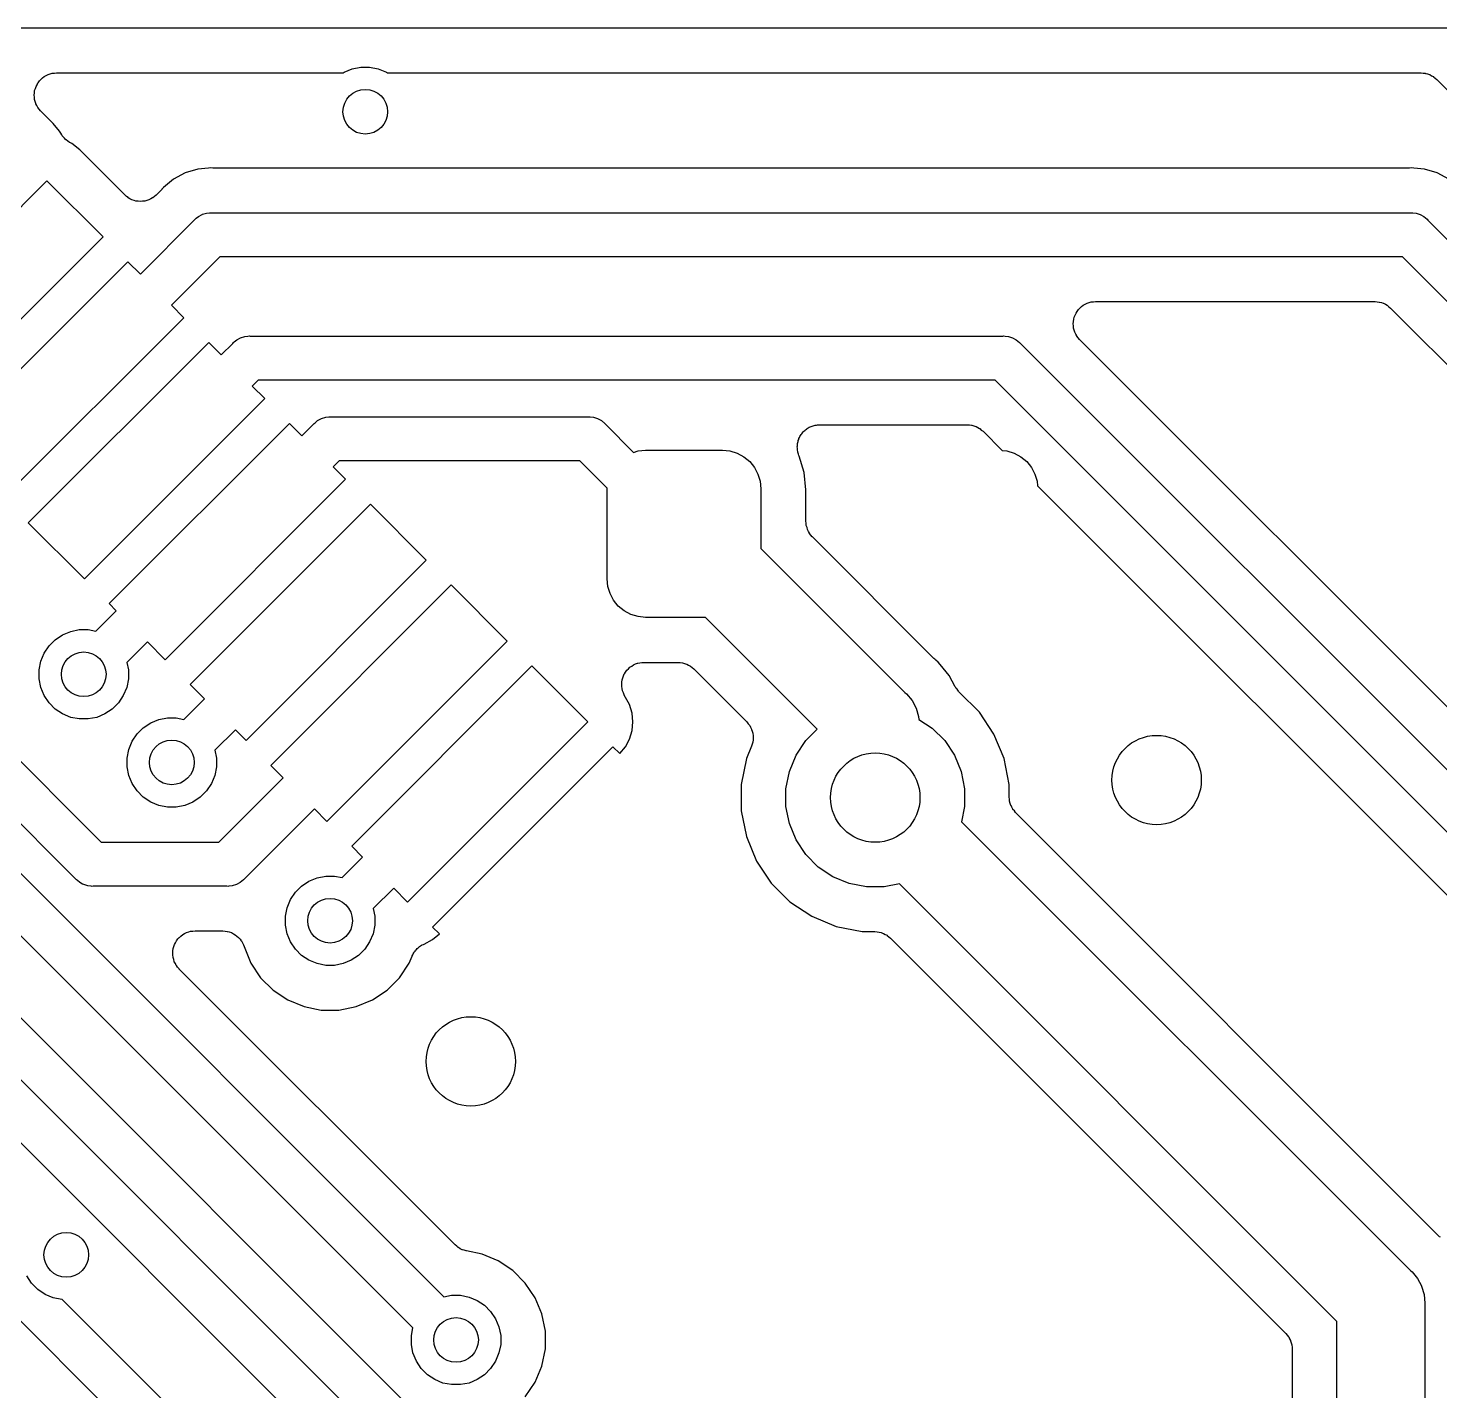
# Model space of a CAD drawing. Extents: x 150.4 to 195, y -135.4 to -96.2.
# Drawn here: x 169.88 to 177.91, y -121.97 to -114.22 of the extents above; entities that cross this region are included whole.
import ezdxf

# ---------------------------------------------------------------- set-up
doc = ezdxf.new("R2010")
doc.units = 0
doc.header["$MEASUREMENT"] = 0
doc.layers.add('BLACK', color=7, linetype='CONTINUOUS')

msp = doc.modelspace()

# ---------------------------------------------------------------- linework, layer by layer
at = {"layer": 'BLACK', "linetype": 'CONTINUOUS'}
for p, q in [((177.961, -114.225), (169.515, -114.225)), ((171.68, -114.475), (171.726, -114.456)), ((171.726, -114.456), (171.775, -114.446)), ((171.775, -114.446), (171.825, -114.446)), ((171.825, -114.446), (171.874, -114.456)), ((171.874, -114.456), (171.92, -114.475)), ((169.934, -114.546), (169.939, -114.535)), ((169.939, -114.535), (169.939, -114.535)), ((169.939, -114.535), (169.94, -114.535)), ((169.94, -114.535), (169.947, -114.525)), ((169.947, -114.525), (169.955, -114.516)), ((169.955, -114.516), (169.965, -114.508)), ((169.955, -114.516), (169.955, -114.516)), ((169.955, -114.516), (169.955, -114.516)), ((169.965, -114.508), (169.974, -114.5)), ((169.974, -114.5), (169.975, -114.5)), ((169.975, -114.5), (169.986, -114.494)), ((169.975, -114.5), (169.975, -114.5)), ((169.986, -114.494), (169.996, -114.489)), ((169.996, -114.489), (169.997, -114.488)), ((169.996, -114.489), (169.996, -114.489)), ((169.997, -114.488), (170.008, -114.485)), ((170.008, -114.485), (170.02, -114.481)), ((170.02, -114.481), (170.032, -114.48)), ((170.02, -114.481), (170.02, -114.481)), ((170.02, -114.481), (170.02, -114.481)), ((170.032, -114.48), (170.045, -114.479)), ((170.045, -114.479), (171.674, -114.479)), ((171.674, -114.479), (171.68, -114.475)), ((171.92, -114.475), (171.926, -114.479)), ((171.926, -114.479), (177.803, -114.479)), ((177.803, -114.479), (177.803, -114.479)), ((177.803, -114.479), (177.803, -114.479)), ((177.803, -114.479), (177.803, -114.479)), ((177.803, -114.479), (177.805, -114.479)), ((177.805, -114.479), (177.816, -114.48)), ((177.816, -114.48), (177.828, -114.481)), ((177.828, -114.481), (177.829, -114.482)), ((177.829, -114.482), (177.829, -114.482)), ((177.829, -114.482), (177.841, -114.485)), ((177.841, -114.485), (177.852, -114.489)), ((177.852, -114.489), (177.852, -114.489)), ((177.852, -114.489), (177.853, -114.489)), ((177.853, -114.489), (177.863, -114.495)), ((177.863, -114.495), (177.874, -114.5)), ((177.874, -114.5), (177.874, -114.501)), ((177.874, -114.501), (177.875, -114.501)), ((177.875, -114.501), (177.884, -114.509)), ((177.884, -114.509), (177.893, -114.516)), ((177.893, -114.516), (179.432, -116.055)), ((169.918, -114.605), (169.919, -114.593)), ((169.919, -114.617), (169.918, -114.605)), ((169.918, -114.605), (169.918, -114.605)), ((169.918, -114.605), (169.918, -114.605)), ((169.919, -114.593), (169.92, -114.58)), ((169.92, -114.629), (169.919, -114.617)), ((169.92, -114.58), (169.924, -114.568)), ((169.92, -114.58), (169.92, -114.58)), ((169.92, -114.58), (169.92, -114.58)), ((169.924, -114.568), (169.928, -114.557)), ((169.928, -114.556), (169.934, -114.546)), ((169.928, -114.557), (169.928, -114.556)), ((169.928, -114.557), (169.928, -114.557)), ((169.92, -114.63), (169.92, -114.629)), ((169.923, -114.641), (169.92, -114.63)), ((169.92, -114.63), (169.92, -114.63)), ((169.927, -114.653), (169.923, -114.641)), ((169.927, -114.654), (169.927, -114.653)), ((169.927, -114.653), (169.927, -114.653)), ((169.933, -114.664), (169.927, -114.654)), ((169.938, -114.675), (169.933, -114.664)), ((169.938, -114.676), (169.938, -114.675)), ((169.938, -114.675), (169.938, -114.675)), ((169.946, -114.685), (169.938, -114.676)), ((169.954, -114.695), (169.946, -114.685)), ((169.955, -114.696), (169.954, -114.695)), ((169.954, -114.695), (169.954, -114.695)), ((169.954, -114.695), (169.954, -114.695)), ((169.954, -114.695), (169.954, -114.695)), ((170.026, -114.766), (169.955, -114.696)), ((170.061, -114.81), (170.026, -114.766)), ((170.068, -114.822), (170.061, -114.81)), ((170.074, -114.832), (170.068, -114.822)), ((170.081, -114.842), (170.074, -114.832)), ((170.082, -114.843), (170.081, -114.842)), ((170.081, -114.842), (170.081, -114.842)), ((170.09, -114.851), (170.082, -114.843)), ((170.098, -114.86), (170.09, -114.851)), ((170.099, -114.86), (170.098, -114.86)), ((170.109, -114.867), (170.099, -114.86)), ((170.099, -114.86), (170.099, -114.86)), ((170.118, -114.874), (170.109, -114.867)), ((170.12, -114.874), (170.118, -114.874)), ((170.132, -114.881), (170.12, -114.874)), ((170.12, -114.874), (170.12, -114.874)), ((170.12, -114.874), (170.12, -114.874)), ((170.12, -114.874), (170.12, -114.874)), ((170.176, -114.917), (170.132, -114.881)), ((170.432, -115.173), (170.176, -114.917)), ((170.921, -115.019), (170.909, -115.02)), ((170.934, -115.02), (170.921, -115.019)), ((177.75, -115.019), (177.738, -115.02)), ((177.762, -115.02), (177.75, -115.019)), ((168.965, -116.119), (169.99, -115.093)), ((169.99, -115.093), (170.309, -115.411)), ((170.71, -115.083), (170.652, -115.131)), ((170.775, -115.048), (170.71, -115.083)), ((170.847, -115.026), (170.775, -115.048)), ((170.909, -115.02), (170.847, -115.026)), ((170.909, -115.02), (170.909, -115.02)), ((170.939, -115.02), (170.934, -115.02)), ((170.944, -115.021), (170.939, -115.02)), ((170.946, -115.021), (170.944, -115.021)), ((177.725, -115.021), (170.946, -115.021)), ((177.73, -115.02), (177.725, -115.021)), ((177.736, -115.021), (177.73, -115.02)), ((177.738, -115.02), (177.736, -115.021)), ((177.824, -115.026), (177.762, -115.02)), ((177.762, -115.02), (177.762, -115.02)), ((177.896, -115.048), (177.824, -115.026)), ((177.962, -115.083), (177.896, -115.048)), ((170.442, -115.181), (170.432, -115.173)), ((170.611, -115.174), (170.601, -115.182)), ((170.612, -115.173), (170.611, -115.174)), ((170.611, -115.174), (170.611, -115.174)), ((170.611, -115.174), (170.611, -115.174)), ((170.611, -115.174), (170.611, -115.174)), ((170.636, -115.15), (170.612, -115.173)), ((170.639, -115.145), (170.636, -115.15)), ((170.643, -115.142), (170.639, -115.145)), ((170.644, -115.14), (170.643, -115.142)), ((170.652, -115.131), (170.644, -115.14)), ((170.451, -115.188), (170.442, -115.181)), ((170.451, -115.189), (170.451, -115.188)), ((170.462, -115.195), (170.451, -115.189)), ((170.451, -115.189), (170.451, -115.189)), ((170.472, -115.2), (170.462, -115.195)), ((170.473, -115.2), (170.472, -115.2)), ((170.473, -115.201), (170.473, -115.2)), ((170.485, -115.204), (170.473, -115.201)), ((170.496, -115.208), (170.485, -115.204)), ((170.497, -115.208), (170.496, -115.208)), ((170.509, -115.209), (170.497, -115.208)), ((170.497, -115.208), (170.497, -115.208)), ((170.521, -115.21), (170.509, -115.209)), ((170.522, -115.21), (170.521, -115.21)), ((170.521, -115.21), (170.521, -115.21)), ((170.534, -115.209), (170.522, -115.21)), ((170.545, -115.208), (170.534, -115.209)), ((170.546, -115.208), (170.545, -115.208)), ((170.558, -115.205), (170.546, -115.208)), ((170.546, -115.208), (170.546, -115.208)), ((170.569, -115.201), (170.558, -115.205)), ((170.57, -115.201), (170.569, -115.201)), ((170.581, -115.195), (170.57, -115.201)), ((170.57, -115.201), (170.57, -115.201)), ((170.591, -115.19), (170.581, -115.195)), ((170.592, -115.19), (170.591, -115.19)), ((170.601, -115.182), (170.592, -115.189)), ((170.592, -115.189), (170.592, -115.19)), ((170.521, -115.624), (170.828, -115.316)), ((170.828, -115.316), (170.832, -115.311)), ((170.832, -115.311), (170.839, -115.305)), ((170.839, -115.305), (170.851, -115.296)), ((170.851, -115.296), (170.873, -115.284)), ((170.873, -115.284), (170.875, -115.283)), ((170.875, -115.283), (170.897, -115.277)), ((170.897, -115.277), (170.915, -115.275)), ((170.915, -115.275), (170.921, -115.274)), ((170.915, -115.275), (170.915, -115.275)), ((170.921, -115.274), (170.927, -115.275)), ((170.927, -115.275), (177.744, -115.275)), ((177.744, -115.275), (177.75, -115.274)), ((177.75, -115.274), (177.756, -115.275)), ((177.756, -115.275), (177.756, -115.275)), ((177.756, -115.275), (177.775, -115.277)), ((177.775, -115.277), (177.798, -115.284)), ((177.798, -115.284), (177.82, -115.296)), ((177.82, -115.296), (177.839, -115.311)), ((177.839, -115.311), (177.843, -115.316)), ((177.843, -115.316), (181.663, -119.137)), ((170.309, -115.411), (169.283, -116.437)), ((169.425, -116.578), (170.45, -115.553)), ((170.45, -115.553), (170.521, -115.624)), ((170.973, -115.525), (170.698, -115.8)), ((177.698, -115.525), (170.973, -115.525)), ((181.502, -119.329), (177.698, -115.525)), ((170.698, -115.8), (170.768, -115.871)), ((175.856, -115.825), (175.864, -115.816)), ((175.864, -115.816), (175.873, -115.808)), ((175.864, -115.816), (175.864, -115.816)), ((175.864, -115.816), (175.864, -115.816)), ((175.873, -115.808), (175.883, -115.8)), ((175.883, -115.8), (175.894, -115.794)), ((175.883, -115.8), (175.883, -115.8)), ((175.883, -115.8), (175.883, -115.8)), ((175.894, -115.794), (175.905, -115.789)), ((175.905, -115.788), (175.917, -115.785)), ((175.905, -115.789), (175.905, -115.788)), ((175.905, -115.789), (175.905, -115.789)), ((175.917, -115.785), (175.928, -115.781)), ((175.928, -115.781), (175.929, -115.781)), ((175.929, -115.781), (175.941, -115.78)), ((175.929, -115.781), (175.929, -115.781)), ((175.941, -115.78), (175.953, -115.779)), ((175.953, -115.779), (177.54, -115.779)), ((177.54, -115.779), (177.541, -115.779)), ((177.541, -115.779), (177.541, -115.779)), ((177.541, -115.779), (177.541, -115.779)), ((177.541, -115.779), (177.542, -115.779)), ((177.542, -115.779), (177.554, -115.78)), ((177.554, -115.78), (177.566, -115.782)), ((177.566, -115.782), (177.566, -115.782)), ((177.566, -115.782), (177.567, -115.782)), ((177.567, -115.782), (177.578, -115.785)), ((177.578, -115.785), (177.589, -115.789)), ((177.589, -115.789), (177.59, -115.789)), ((177.59, -115.789), (177.59, -115.789)), ((177.59, -115.789), (177.601, -115.795)), ((177.601, -115.795), (177.611, -115.8)), ((177.611, -115.8), (177.612, -115.801)), ((177.612, -115.801), (177.612, -115.801)), ((177.612, -115.801), (177.621, -115.809)), ((177.621, -115.809), (177.63, -115.816)), ((177.63, -115.816), (181.209, -119.395)), ((170.768, -115.871), (169.743, -116.896)), ((175.826, -115.905), (175.827, -115.893)), ((175.827, -115.893), (175.829, -115.88)), ((175.829, -115.88), (175.832, -115.868)), ((175.829, -115.88), (175.829, -115.88)), ((175.829, -115.88), (175.829, -115.88)), ((175.832, -115.868), (175.836, -115.857)), ((175.836, -115.856), (175.842, -115.846)), ((175.836, -115.857), (175.836, -115.856)), ((175.836, -115.857), (175.836, -115.857)), ((175.842, -115.846), (175.848, -115.835)), ((175.848, -115.835), (175.856, -115.825)), ((175.848, -115.835), (175.848, -115.835)), ((175.848, -115.835), (175.848, -115.835)), ((171.091, -115.985), (171.115, -115.978)), ((171.115, -115.978), (171.133, -115.976)), ((171.133, -115.976), (171.14, -115.975)), ((171.133, -115.976), (171.133, -115.976)), ((171.14, -115.975), (171.146, -115.976)), ((171.146, -115.976), (175.426, -115.976)), ((175.426, -115.976), (175.432, -115.975)), ((175.432, -115.975), (175.438, -115.976)), ((175.438, -115.976), (175.438, -115.976)), ((175.438, -115.976), (175.457, -115.978)), ((175.457, -115.978), (175.48, -115.985)), ((175.827, -115.917), (175.826, -115.905)), ((175.826, -115.905), (175.826, -115.905)), ((175.826, -115.905), (175.826, -115.905)), ((175.828, -115.929), (175.827, -115.917)), ((175.828, -115.93), (175.828, -115.929)), ((175.832, -115.941), (175.828, -115.93)), ((175.828, -115.93), (175.828, -115.93)), ((175.835, -115.953), (175.832, -115.941)), ((175.835, -115.954), (175.835, -115.953)), ((175.835, -115.953), (175.835, -115.953)), ((175.841, -115.964), (175.835, -115.954)), ((175.847, -115.975), (175.841, -115.964)), ((175.847, -115.976), (175.847, -115.975)), ((175.847, -115.975), (175.847, -115.975)), ((175.854, -115.985), (175.847, -115.976)), ((169.884, -117.038), (170.91, -116.012)), ((170.91, -116.012), (170.98, -116.083)), ((170.98, -116.083), (171.047, -116.017)), ((171.047, -116.017), (171.051, -116.012)), ((171.051, -116.012), (171.055, -116.008)), ((171.055, -116.008), (171.07, -115.996)), ((171.055, -116.008), (171.055, -116.008)), ((171.07, -115.996), (171.091, -115.985)), ((171.07, -115.996), (171.07, -115.996)), ((171.07, -115.996), (171.07, -115.996)), ((175.48, -115.985), (175.502, -115.996)), ((175.502, -115.996), (175.521, -116.012)), ((175.521, -116.012), (175.525, -116.017)), ((175.525, -116.017), (182.697, -123.188)), ((175.862, -115.995), (175.854, -115.985)), ((175.863, -115.996), (175.862, -115.995)), ((175.862, -115.995), (175.862, -115.995)), ((175.862, -115.995), (175.862, -115.995)), ((175.862, -115.995), (175.862, -115.995)), ((182.835, -122.968), (175.863, -115.996)), ((171.191, -116.226), (171.157, -116.26)), ((171.157, -116.26), (171.228, -116.331)), ((175.381, -116.226), (171.191, -116.226)), ((182.487, -123.333), (175.381, -116.226)), ((171.228, -116.331), (170.203, -117.356)), ((171.515, -116.468), (171.529, -116.456)), ((171.529, -116.456), (171.551, -116.444)), ((171.529, -116.456), (171.529, -116.456)), ((171.529, -116.456), (171.529, -116.456)), ((171.551, -116.444), (171.575, -116.437)), ((171.575, -116.437), (171.593, -116.435)), ((171.593, -116.435), (171.593, -116.435)), ((171.593, -116.435), (171.599, -116.435)), ((171.599, -116.435), (171.605, -116.435)), ((171.605, -116.435), (173.067, -116.435)), ((173.067, -116.435), (173.073, -116.435)), ((173.073, -116.435), (173.079, -116.435)), ((173.079, -116.435), (173.079, -116.435)), ((173.079, -116.435), (173.097, -116.437)), ((173.097, -116.437), (173.121, -116.444)), ((173.121, -116.444), (173.143, -116.456)), ((173.143, -116.456), (173.162, -116.472)), ((170.344, -117.497), (171.369, -116.472)), ((171.369, -116.472), (171.44, -116.543)), ((171.44, -116.543), (171.506, -116.476)), ((171.506, -116.476), (171.51, -116.472)), ((171.51, -116.472), (171.515, -116.468)), ((171.515, -116.468), (171.515, -116.468)), ((173.162, -116.472), (173.166, -116.476)), ((173.166, -116.476), (173.326, -116.637)), ((174.272, -116.546), (174.275, -116.541)), ((174.275, -116.541), (174.278, -116.536)), ((174.278, -116.536), (174.282, -116.531)), ((174.282, -116.531), (174.286, -116.525)), ((174.286, -116.525), (174.29, -116.521)), ((174.29, -116.521), (174.294, -116.517)), ((174.294, -116.517), (174.299, -116.513)), ((174.299, -116.513), (174.304, -116.508)), ((174.304, -116.508), (174.309, -116.505)), ((174.309, -116.505), (174.313, -116.501)), ((174.313, -116.501), (174.319, -116.498)), ((174.319, -116.498), (174.324, -116.494)), ((174.324, -116.494), (174.33, -116.492)), ((174.33, -116.492), (174.335, -116.489)), ((174.335, -116.489), (174.341, -116.488)), ((174.341, -116.488), (174.347, -116.485)), ((174.347, -116.485), (174.353, -116.484)), ((174.353, -116.484), (174.359, -116.482)), ((174.359, -116.482), (174.365, -116.482)), ((174.365, -116.482), (174.372, -116.48)), ((174.372, -116.48), (174.378, -116.48)), ((174.378, -116.48), (174.383, -116.48)), ((174.383, -116.48), (175.223, -116.48)), ((175.223, -116.48), (175.223, -116.48)), ((175.223, -116.48), (175.223, -116.48)), ((175.223, -116.48), (175.225, -116.48)), ((175.223, -116.48), (175.223, -116.48)), ((175.225, -116.48), (175.236, -116.481)), ((175.236, -116.481), (175.248, -116.482)), ((175.248, -116.482), (175.249, -116.483)), ((175.249, -116.483), (175.249, -116.483)), ((175.249, -116.483), (175.26, -116.486)), ((175.26, -116.486), (175.272, -116.49)), ((175.272, -116.49), (175.272, -116.49)), ((175.272, -116.49), (175.273, -116.49)), ((175.273, -116.49), (175.283, -116.496)), ((175.283, -116.496), (175.293, -116.501)), ((175.293, -116.501), (175.294, -116.502)), ((175.294, -116.502), (175.295, -116.502)), ((175.295, -116.502), (175.303, -116.51)), ((175.303, -116.51), (175.313, -116.517)), ((175.313, -116.517), (175.422, -116.627)), ((173.351, -116.629), (173.394, -116.625)), ((173.394, -116.625), (173.831, -116.625)), ((173.831, -116.625), (173.874, -116.629)), ((174.256, -116.606), (174.257, -116.6)), ((174.257, -116.612), (174.256, -116.606)), ((174.257, -116.593), (174.258, -116.587)), ((174.257, -116.6), (174.257, -116.593)), ((174.257, -116.618), (174.257, -116.612)), ((174.258, -116.624), (174.257, -116.618)), ((174.258, -116.587), (174.259, -116.581)), ((174.259, -116.631), (174.258, -116.624)), ((174.259, -116.581), (174.261, -116.575)), ((174.261, -116.575), (174.262, -116.569)), ((174.262, -116.569), (174.265, -116.563)), ((174.265, -116.563), (174.266, -116.558)), ((174.266, -116.558), (174.27, -116.552)), ((174.27, -116.552), (174.272, -116.546)), ((171.651, -116.685), (171.617, -116.72)), ((173.021, -116.685), (171.651, -116.685)), ((173.175, -116.84), (173.021, -116.685)), ((173.326, -116.637), (173.351, -116.629)), ((173.874, -116.629), (173.915, -116.642)), ((173.915, -116.642), (173.953, -116.662)), ((173.953, -116.662), (173.986, -116.689)), ((173.986, -116.689), (174.013, -116.722)), ((174.26, -116.636), (174.259, -116.631)), ((174.261, -116.642), (174.26, -116.636)), ((174.264, -116.648), (174.261, -116.642)), ((174.266, -116.654), (174.264, -116.648)), ((174.268, -116.659), (174.266, -116.654)), ((174.296, -116.751), (174.268, -116.659)), ((175.422, -116.627), (175.449, -116.629)), ((175.449, -116.629), (175.49, -116.642)), ((175.49, -116.642), (175.528, -116.662)), ((175.528, -116.662), (175.561, -116.689)), ((175.561, -116.689), (175.588, -116.722)), ((171.617, -116.72), (171.688, -116.79)), ((174.013, -116.722), (174.033, -116.76)), ((174.033, -116.76), (174.046, -116.801)), ((174.306, -116.85), (174.296, -116.751)), ((175.588, -116.722), (175.608, -116.76)), ((175.608, -116.76), (175.621, -116.801)), ((171.688, -116.79), (170.662, -117.816)), ((173.175, -116.844), (173.175, -116.84)), ((173.175, -117.356), (173.175, -116.844)), ((174.046, -116.801), (174.05, -116.844)), ((174.05, -116.844), (174.05, -117.184)), ((174.306, -117.028), (174.306, -116.85)), ((175.621, -116.801), (175.623, -116.828)), ((175.623, -116.828), (180.731, -121.935)), ((170.804, -117.957), (171.829, -116.932)), ((171.829, -116.932), (172.147, -117.25)), ((170.203, -117.356), (169.884, -117.038)), ((174.307, -117.04), (174.306, -117.028)), ((174.308, -117.051), (174.307, -117.04)), ((174.308, -117.052), (174.308, -117.051)), ((174.308, -117.053), (174.308, -117.052)), ((174.312, -117.064), (174.308, -117.053)), ((174.315, -117.075), (174.312, -117.064)), ((174.315, -117.076), (174.315, -117.075)), ((174.321, -117.087), (174.315, -117.076)), ((174.315, -117.076), (174.315, -117.076)), ((174.326, -117.097), (174.321, -117.087)), ((174.327, -117.098), (174.326, -117.097)), ((174.334, -117.107), (174.327, -117.098)), ((174.327, -117.098), (174.327, -117.098)), ((174.05, -117.184), (174.868, -118.002)), ((174.342, -117.117), (174.334, -117.107)), ((174.343, -117.117), (174.342, -117.117)), ((174.343, -117.118), (174.343, -117.117)), ((174.343, -117.117), (174.343, -117.117)), ((174.343, -117.117), (174.343, -117.117)), ((175.034, -117.809), (174.343, -117.118)), ((172.147, -117.25), (171.122, -118.275)), ((171.263, -118.417), (172.289, -117.391)), ((172.289, -117.391), (172.607, -117.71)), ((173.179, -117.399), (173.175, -117.356)), ((173.192, -117.44), (173.179, -117.399)), ((170.384, -117.538), (170.344, -117.497)), ((173.212, -117.478), (173.192, -117.44)), ((173.239, -117.511), (173.212, -117.478)), ((170.268, -117.654), (170.384, -117.538)), ((173.272, -117.538), (173.239, -117.511)), ((173.31, -117.558), (173.272, -117.538)), ((173.351, -117.571), (173.31, -117.558)), ((173.394, -117.575), (173.351, -117.571)), ((173.734, -117.575), (173.394, -117.575)), ((174.37, -118.211), (173.734, -117.575)), ((170.079, -117.674), (170.125, -117.655)), ((170.125, -117.655), (170.174, -117.645)), ((170.174, -117.645), (170.224, -117.645)), ((170.224, -117.645), (170.268, -117.654)), ((169.974, -117.779), (170.002, -117.737)), ((170.002, -117.737), (170.037, -117.702)), ((170.037, -117.702), (170.079, -117.674)), ((170.561, -117.714), (170.445, -117.831)), ((170.662, -117.816), (170.561, -117.714)), ((172.607, -117.71), (171.581, -118.735)), ((169.945, -117.874), (169.955, -117.825)), ((169.955, -117.825), (169.974, -117.779)), ((175.039, -117.813), (175.034, -117.809)), ((175.042, -117.816), (175.039, -117.813)), ((175.044, -117.818), (175.042, -117.816)), ((175.058, -117.829), (175.044, -117.818)), ((175.07, -117.844), (175.058, -117.829)), ((169.345, -117.9), (170.299, -118.854)), ((169.945, -117.924), (169.945, -117.874)), ((170.445, -117.831), (170.453, -117.874)), ((170.453, -117.874), (170.453, -117.924)), ((171.723, -118.876), (172.748, -117.851)), ((172.748, -117.851), (173.066, -118.169)), ((173.264, -117.919), (173.269, -117.908)), ((173.269, -117.908), (173.273, -117.897)), ((173.273, -117.897), (173.273, -117.896)), ((173.273, -117.896), (173.274, -117.896)), ((173.274, -117.896), (173.28, -117.886)), ((173.28, -117.886), (173.287, -117.876)), ((173.287, -117.876), (173.287, -117.876)), ((173.287, -117.876), (173.288, -117.876)), ((173.288, -117.876), (173.296, -117.867)), ((173.296, -117.867), (173.305, -117.859)), ((173.305, -117.858), (173.315, -117.852)), ((173.305, -117.859), (173.305, -117.858)), ((173.305, -117.858), (173.305, -117.858)), ((173.315, -117.852), (173.325, -117.845)), ((173.325, -117.845), (173.326, -117.845)), ((173.326, -117.845), (173.337, -117.84)), ((173.326, -117.845), (173.326, -117.845)), ((173.337, -117.84), (173.348, -117.835)), ((173.348, -117.835), (173.349, -117.835)), ((173.349, -117.835), (173.361, -117.833)), ((173.349, -117.835), (173.349, -117.835)), ((173.361, -117.833), (173.373, -117.831)), ((173.373, -117.831), (173.373, -117.831)), ((173.373, -117.831), (173.373, -117.831)), ((173.373, -117.831), (173.385, -117.831)), ((173.385, -117.831), (173.397, -117.831)), ((173.397, -117.831), (173.4, -117.831)), ((173.4, -117.831), (173.578, -117.831)), ((173.578, -117.831), (173.578, -117.831)), ((173.578, -117.831), (173.578, -117.831)), ((173.578, -117.831), (173.578, -117.831)), ((173.578, -117.831), (173.58, -117.831)), ((173.58, -117.831), (173.591, -117.832)), ((173.591, -117.832), (173.603, -117.833)), ((173.603, -117.833), (173.604, -117.834)), ((173.604, -117.834), (173.604, -117.834)), ((173.604, -117.834), (173.616, -117.837)), ((173.616, -117.837), (173.627, -117.841)), ((173.627, -117.841), (173.627, -117.841)), ((173.627, -117.841), (173.628, -117.841)), ((173.628, -117.841), (173.638, -117.847)), ((173.638, -117.847), (173.649, -117.852)), ((173.649, -117.852), (173.649, -117.853)), ((173.649, -117.853), (173.65, -117.853)), ((173.65, -117.853), (173.659, -117.861)), ((173.659, -117.861), (173.668, -117.868)), ((173.668, -117.868), (173.969, -118.169)), ((175.121, -117.906), (175.07, -117.844)), ((175.07, -117.844), (175.07, -117.844)), ((175.155, -117.97), (175.121, -117.906)), ((169.955, -117.973), (169.945, -117.924)), ((169.974, -118.02), (169.955, -117.973)), ((170.444, -117.973), (170.424, -118.02)), ((170.453, -117.924), (170.444, -117.973)), ((170.885, -118.038), (170.804, -117.957)), ((173.258, -117.968), (173.259, -117.956)), ((173.259, -117.968), (173.258, -117.968)), ((173.259, -117.943), (173.261, -117.931)), ((173.259, -117.944), (173.259, -117.943)), ((173.259, -117.943), (173.259, -117.943)), ((173.259, -117.956), (173.259, -117.944)), ((173.261, -117.98), (173.259, -117.968)), ((173.259, -117.968), (173.259, -117.968)), ((173.261, -117.931), (173.264, -117.919)), ((173.263, -117.992), (173.261, -117.98)), ((173.264, -117.919), (173.264, -117.919)), ((173.264, -117.919), (173.264, -117.919)), ((175.158, -117.974), (175.155, -117.97)), ((175.161, -117.979), (175.158, -117.974)), ((175.165, -117.984), (175.161, -117.979)), ((175.169, -117.99), (175.165, -117.984)), ((170.002, -118.061), (169.974, -118.02)), ((170.037, -118.097), (170.002, -118.061)), ((170.397, -118.061), (170.361, -118.097)), ((170.424, -118.02), (170.397, -118.061)), ((170.769, -118.155), (170.885, -118.038)), ((173.263, -117.993), (173.263, -117.992)), ((173.268, -118.004), (173.263, -117.993)), ((173.263, -117.993), (173.263, -117.993)), ((173.272, -118.015), (173.268, -118.004)), ((173.272, -118.016), (173.272, -118.015)), ((173.273, -118.017), (173.272, -118.016)), ((173.272, -118.016), (173.272, -118.016)), ((173.272, -118.016), (173.272, -118.016)), ((173.302, -118.071), (173.273, -118.017)), ((174.868, -118.002), (174.878, -118.01)), ((174.878, -118.01), (174.909, -118.048)), ((174.909, -118.048), (174.932, -118.091)), ((175.173, -117.994), (175.169, -117.99)), ((175.176, -117.998), (175.173, -117.994)), ((175.177, -118), (175.176, -117.998)), ((175.292, -118.114), (175.177, -118)), ((170.154, -119.063), (169.2, -118.109)), ((170.079, -118.124), (170.037, -118.097)), ((170.125, -118.144), (170.079, -118.124)), ((170.174, -118.153), (170.125, -118.144)), ((170.273, -118.144), (170.224, -118.153)), ((170.32, -118.124), (170.273, -118.144)), ((170.361, -118.097), (170.32, -118.124)), ((170.626, -118.156), (170.675, -118.146)), ((170.675, -118.146), (170.725, -118.146)), ((170.725, -118.146), (170.769, -118.155)), ((173.317, -118.119), (173.302, -118.071)), ((173.322, -118.169), (173.317, -118.119)), ((174.932, -118.091), (174.946, -118.138)), ((174.946, -118.138), (174.948, -118.155)), ((175.375, -118.239), (175.292, -118.114)), ((170.224, -118.153), (170.174, -118.153)), ((170.503, -118.238), (170.538, -118.203)), ((170.538, -118.203), (170.58, -118.175)), ((170.58, -118.175), (170.626, -118.156)), ((171.062, -118.215), (170.945, -118.331)), ((171.122, -118.275), (171.062, -118.215)), ((173.066, -118.169), (172.041, -119.194)), ((173.302, -118.267), (173.317, -118.219)), ((173.317, -118.219), (173.322, -118.169)), ((173.969, -118.169), (173.969, -118.17)), ((173.969, -118.17), (173.969, -118.17)), ((173.969, -118.17), (173.969, -118.17)), ((173.969, -118.17), (173.97, -118.17)), ((173.97, -118.17), (173.978, -118.18)), ((173.978, -118.18), (173.985, -118.189)), ((173.985, -118.189), (173.985, -118.189)), ((173.985, -118.189), (173.986, -118.19)), ((173.986, -118.19), (173.991, -118.2)), ((173.991, -118.2), (173.997, -118.211)), ((173.997, -118.211), (173.997, -118.211)), ((173.997, -118.211), (173.997, -118.212)), ((173.997, -118.212), (174, -118.223)), ((174, -118.223), (174.004, -118.234)), ((174.305, -118.276), (174.37, -118.211)), ((174.948, -118.155), (175.024, -118.205)), ((175.024, -118.205), (175.095, -118.276)), ((170.456, -118.326), (170.475, -118.28)), ((170.475, -118.28), (170.503, -118.238)), ((173.279, -118.311), (173.302, -118.267)), ((173.996, -118.308), (173.967, -118.378)), ((174, -118.296), (173.996, -118.308)), ((174.003, -118.285), (174, -118.296)), ((174.004, -118.284), (174.003, -118.284)), ((174.003, -118.284), (174.003, -118.285)), ((174.004, -118.234), (174.004, -118.235)), ((174.004, -118.235), (174.004, -118.236)), ((174.004, -118.236), (174.005, -118.247)), ((174.005, -118.272), (174.004, -118.284)), ((174.005, -118.247), (174.006, -118.259)), ((174.006, -118.26), (174.005, -118.272)), ((174.006, -118.259), (174.006, -118.26)), ((174.006, -118.26), (174.006, -118.26)), ((174.25, -118.359), (174.305, -118.276)), ((175.095, -118.276), (175.15, -118.359)), ((175.433, -118.378), (175.375, -118.239)), ((169.158, -118.35), (172.247, -121.439)), ((170.446, -118.375), (170.456, -118.326)), ((170.446, -118.425), (170.446, -118.375)), ((170.945, -118.331), (170.954, -118.375)), ((170.954, -118.375), (170.954, -118.425)), ((172.183, -119.336), (173.208, -118.311)), ((173.208, -118.311), (173.247, -118.35)), ((173.247, -118.35), (173.279, -118.311)), ((173.967, -118.378), (173.938, -118.525)), ((174.212, -118.452), (174.25, -118.359)), ((175.15, -118.359), (175.188, -118.452)), ((175.462, -118.525), (175.433, -118.378)), ((170.456, -118.474), (170.446, -118.425)), ((170.954, -118.425), (170.944, -118.474)), ((171.334, -118.487), (171.263, -118.417)), ((174.192, -118.55), (174.212, -118.452)), ((175.188, -118.452), (175.208, -118.55)), ((170.475, -118.52), (170.456, -118.474)), ((170.503, -118.562), (170.475, -118.52)), ((170.925, -118.52), (170.897, -118.562)), ((170.944, -118.474), (170.925, -118.52)), ((170.967, -118.854), (171.334, -118.487)), ((173.938, -118.525), (173.938, -118.675)), ((174.192, -118.65), (174.192, -118.55)), ((175.208, -118.55), (175.208, -118.65)), ((175.462, -118.597), (175.462, -118.525)), ((172.07, -121.616), (169.014, -118.559)), ((170.538, -118.597), (170.503, -118.562)), ((170.58, -118.625), (170.538, -118.597)), ((170.626, -118.644), (170.58, -118.625)), ((170.82, -118.625), (170.774, -118.644)), ((170.862, -118.597), (170.82, -118.625)), ((170.897, -118.562), (170.862, -118.597)), ((175.463, -118.608), (175.462, -118.597)), ((175.464, -118.62), (175.463, -118.608)), ((175.464, -118.621), (175.464, -118.62)), ((175.468, -118.633), (175.464, -118.621)), ((175.464, -118.621), (175.464, -118.621)), ((170.675, -118.654), (170.626, -118.644)), ((170.725, -118.654), (170.675, -118.654)), ((170.774, -118.644), (170.725, -118.654)), ((171.511, -118.664), (171.112, -119.063)), ((171.581, -118.735), (171.511, -118.664)), ((173.938, -118.675), (173.967, -118.822)), ((174.212, -118.748), (174.192, -118.65)), ((175.208, -118.65), (175.191, -118.737)), ((175.471, -118.644), (175.468, -118.633)), ((175.472, -118.645), (175.471, -118.644)), ((175.471, -118.644), (175.471, -118.644)), ((175.477, -118.655), (175.472, -118.645)), ((175.482, -118.666), (175.477, -118.655)), ((175.483, -118.666), (175.482, -118.666)), ((175.483, -118.667), (175.483, -118.666)), ((175.491, -118.676), (175.483, -118.667)), ((175.498, -118.685), (175.491, -118.676)), ((175.499, -118.686), (175.498, -118.685)), ((177.909, -121.097), (175.499, -118.686)), ((175.499, -118.686), (175.499, -118.686)), ((175.499, -118.686), (175.499, -118.686)), ((175.499, -118.686), (175.499, -118.686)), ((174.25, -118.841), (174.212, -118.748)), ((175.191, -118.737), (177.743, -121.29)), ((168.799, -118.81), (174.826, -124.837)), ((170.299, -118.854), (170.967, -118.854)), ((173.967, -118.822), (174.025, -118.961)), ((174.305, -118.924), (174.25, -118.841)), ((171.669, -119.055), (171.785, -118.938)), ((171.785, -118.938), (171.723, -118.876)), ((174.376, -118.995), (174.305, -118.924)), ((174.675, -125.04), (168.655, -119.019)), ((174.025, -118.961), (174.108, -119.086)), ((174.459, -119.05), (174.376, -118.995)), ((170.158, -119.068), (170.154, -119.063)), ((170.163, -119.072), (170.158, -119.068)), ((170.177, -119.083), (170.163, -119.072)), ((170.163, -119.072), (170.163, -119.072)), ((170.193, -119.092), (170.177, -119.083)), ((170.199, -119.095), (170.193, -119.092)), ((170.222, -119.102), (170.199, -119.095)), ((170.241, -119.104), (170.222, -119.102)), ((170.247, -119.105), (170.241, -119.104)), ((170.241, -119.104), (170.241, -119.104)), ((170.253, -119.104), (170.247, -119.105)), ((171.013, -119.104), (170.253, -119.104)), ((171.019, -119.105), (171.013, -119.104)), ((171.025, -119.104), (171.019, -119.105)), ((171.044, -119.102), (171.025, -119.104)), ((171.025, -119.104), (171.025, -119.104)), ((171.067, -119.095), (171.044, -119.102)), ((171.089, -119.083), (171.067, -119.095)), ((171.108, -119.068), (171.089, -119.083)), ((171.112, -119.063), (171.108, -119.068)), ((171.403, -119.138), (171.438, -119.103)), ((171.438, -119.103), (171.48, -119.075)), ((171.48, -119.075), (171.526, -119.056)), ((171.526, -119.056), (171.575, -119.046)), ((171.575, -119.046), (171.625, -119.046)), ((171.625, -119.046), (171.669, -119.055)), ((174.108, -119.086), (174.214, -119.192)), ((174.552, -119.088), (174.459, -119.05)), ((174.65, -119.108), (174.552, -119.088)), ((174.75, -119.108), (174.65, -119.108)), ((174.837, -119.091), (174.75, -119.108)), ((177.325, -121.579), (174.837, -119.091)), ((171.356, -119.226), (171.375, -119.18)), ((171.375, -119.18), (171.403, -119.138)), ((171.962, -119.115), (171.845, -119.231)), ((172.041, -119.194), (171.962, -119.115)), ((174.214, -119.192), (174.339, -119.275)), ((167.534, -119.27), (173.101, -124.837)), ((171.346, -119.275), (171.356, -119.226)), ((171.845, -119.231), (171.854, -119.275)), ((168.587, -119.31), (173.629, -124.352)), ((171.346, -119.325), (171.346, -119.275)), ((171.356, -119.374), (171.346, -119.325)), ((171.854, -119.325), (171.844, -119.374)), ((171.854, -119.275), (171.854, -119.325)), ((172.222, -119.375), (172.183, -119.336)), ((174.339, -119.275), (174.478, -119.333)), ((174.478, -119.333), (174.625, -119.362)), ((170.715, -119.435), (170.721, -119.425)), ((170.721, -119.425), (170.727, -119.414)), ((170.727, -119.414), (170.735, -119.404)), ((170.727, -119.414), (170.727, -119.414)), ((170.727, -119.414), (170.727, -119.414)), ((170.735, -119.404), (170.742, -119.395)), ((170.742, -119.395), (170.743, -119.395)), ((170.743, -119.395), (170.752, -119.387)), ((170.743, -119.395), (170.743, -119.395)), ((170.752, -119.387), (170.762, -119.379)), ((170.762, -119.379), (170.773, -119.373)), ((170.762, -119.379), (170.762, -119.379)), ((170.762, -119.379), (170.762, -119.379)), ((170.773, -119.373), (170.784, -119.368)), ((170.784, -119.367), (170.796, -119.364)), ((170.784, -119.368), (170.784, -119.367)), ((170.784, -119.368), (170.784, -119.368)), ((170.796, -119.364), (170.807, -119.36)), ((170.807, -119.36), (170.807, -119.36)), ((170.807, -119.36), (170.808, -119.36)), ((170.808, -119.36), (170.82, -119.359)), ((170.82, -119.359), (170.832, -119.358)), ((170.832, -119.358), (170.989, -119.358)), ((170.989, -119.358), (170.99, -119.358)), ((170.99, -119.358), (170.99, -119.358)), ((170.99, -119.358), (170.99, -119.358)), ((170.99, -119.358), (170.991, -119.358)), ((170.991, -119.358), (171.003, -119.359)), ((171.003, -119.359), (171.015, -119.361)), ((171.015, -119.361), (171.015, -119.361)), ((171.015, -119.361), (171.016, -119.361)), ((171.016, -119.361), (171.027, -119.364)), ((171.027, -119.364), (171.039, -119.368)), ((171.039, -119.368), (171.039, -119.368)), ((171.039, -119.368), (171.039, -119.368)), ((171.039, -119.368), (171.05, -119.374)), ((171.05, -119.374), (171.06, -119.38)), ((171.06, -119.38), (171.061, -119.38)), ((171.061, -119.38), (171.061, -119.38)), ((171.061, -119.38), (171.07, -119.388)), ((171.07, -119.388), (171.079, -119.395)), ((171.079, -119.395), (171.08, -119.396)), ((171.08, -119.396), (171.08, -119.396)), ((171.08, -119.396), (171.088, -119.405)), ((171.088, -119.405), (171.095, -119.415)), ((171.095, -119.415), (171.095, -119.415)), ((171.095, -119.415), (171.096, -119.415)), ((171.096, -119.415), (171.101, -119.426)), ((171.101, -119.426), (171.107, -119.437)), ((171.375, -119.42), (171.356, -119.374)), ((171.403, -119.462), (171.375, -119.42)), ((171.825, -119.42), (171.797, -119.462)), ((171.844, -119.374), (171.825, -119.42)), ((172.131, -119.435), (172.134, -119.433)), ((172.134, -119.433), (172.183, -119.407)), ((172.183, -119.407), (172.222, -119.375)), ((174.625, -119.362), (174.697, -119.362)), ((174.697, -119.362), (174.697, -119.362)), ((174.697, -119.362), (174.697, -119.362)), ((174.697, -119.362), (174.697, -119.362)), ((174.697, -119.362), (174.698, -119.362)), ((174.698, -119.362), (174.71, -119.363)), ((174.71, -119.363), (174.722, -119.365)), ((174.722, -119.365), (174.722, -119.365)), ((174.722, -119.365), (174.723, -119.365)), ((174.723, -119.365), (174.734, -119.368)), ((174.734, -119.368), (174.745, -119.372)), ((174.745, -119.372), (174.746, -119.372)), ((174.746, -119.372), (174.747, -119.372)), ((174.747, -119.372), (174.757, -119.378)), ((174.757, -119.378), (174.767, -119.383)), ((174.767, -119.383), (174.768, -119.384)), ((174.768, -119.384), (174.768, -119.384)), ((174.768, -119.384), (174.777, -119.392)), ((174.777, -119.392), (174.786, -119.399)), ((174.786, -119.399), (177.034, -121.647)), ((170.705, -119.484), (170.706, -119.472)), ((170.706, -119.496), (170.705, -119.484)), ((170.705, -119.484), (170.705, -119.484)), ((170.705, -119.484), (170.705, -119.484)), ((170.706, -119.472), (170.708, -119.459)), ((170.707, -119.508), (170.706, -119.496)), ((170.707, -119.509), (170.707, -119.508)), ((170.711, -119.52), (170.707, -119.509)), ((170.707, -119.509), (170.707, -119.509)), ((170.708, -119.459), (170.711, -119.447)), ((170.708, -119.459), (170.708, -119.459)), ((170.708, -119.459), (170.708, -119.459)), ((170.711, -119.447), (170.715, -119.436)), ((170.715, -119.436), (170.715, -119.435)), ((170.715, -119.436), (170.715, -119.436)), ((171.107, -119.437), (171.107, -119.437)), ((171.107, -119.437), (171.107, -119.437)), ((171.107, -119.437), (171.107, -119.437)), ((171.107, -119.437), (171.107, -119.438)), ((171.107, -119.438), (171.15, -119.541)), ((171.438, -119.497), (171.403, -119.462)), ((171.48, -119.525), (171.438, -119.497)), ((171.762, -119.497), (171.72, -119.525)), ((171.797, -119.462), (171.762, -119.497)), ((172.05, -119.541), (172.067, -119.501)), ((172.067, -119.499), (172.07, -119.494)), ((172.067, -119.501), (172.067, -119.499)), ((172.07, -119.494), (172.072, -119.489)), ((172.072, -119.489), (172.076, -119.483)), ((172.076, -119.483), (172.079, -119.477)), ((172.079, -119.477), (172.083, -119.473)), ((172.083, -119.473), (172.086, -119.468)), ((172.086, -119.468), (172.091, -119.464)), ((172.091, -119.464), (172.095, -119.458)), ((172.095, -119.458), (172.1, -119.455)), ((172.1, -119.455), (172.104, -119.451)), ((172.104, -119.451), (172.109, -119.447)), ((172.109, -119.447), (172.115, -119.443)), ((172.115, -119.443), (172.12, -119.44)), ((172.12, -119.44), (172.124, -119.437)), ((172.124, -119.437), (172.131, -119.435)), ((170.714, -119.532), (170.711, -119.52)), ((170.714, -119.533), (170.714, -119.532)), ((170.714, -119.532), (170.714, -119.532)), ((170.72, -119.543), (170.714, -119.533)), ((170.725, -119.554), (170.72, -119.543)), ((170.726, -119.554), (170.725, -119.554)), ((170.726, -119.555), (170.726, -119.554)), ((170.733, -119.564), (170.726, -119.555)), ((170.741, -119.574), (170.733, -119.564)), ((170.742, -119.575), (170.741, -119.574)), ((170.741, -119.574), (170.741, -119.574)), ((170.741, -119.574), (170.741, -119.574)), ((170.741, -119.574), (170.741, -119.574)), ((172.311, -121.144), (170.742, -119.575)), ((171.15, -119.541), (171.205, -119.624)), ((171.526, -119.544), (171.48, -119.525)), ((171.575, -119.554), (171.526, -119.544)), ((171.625, -119.554), (171.575, -119.554)), ((171.674, -119.544), (171.625, -119.554)), ((171.72, -119.525), (171.674, -119.544)), ((171.995, -119.624), (172.05, -119.541)), ((171.205, -119.624), (171.276, -119.695)), ((171.924, -119.695), (171.995, -119.624)), ((171.276, -119.695), (171.359, -119.75)), ((171.359, -119.75), (171.452, -119.788)), ((171.748, -119.788), (171.841, -119.75)), ((171.841, -119.75), (171.924, -119.695)), ((171.452, -119.788), (171.55, -119.808)), ((171.55, -119.808), (171.65, -119.808)), ((171.65, -119.808), (171.748, -119.788)), ((177.914, -121.1), (177.909, -121.097)), ((172.32, -121.151), (172.311, -121.144)), ((172.329, -121.159), (172.32, -121.151)), ((172.33, -121.159), (172.329, -121.159)), ((172.34, -121.165), (172.33, -121.159)), ((172.33, -121.159), (172.33, -121.159)), ((172.351, -121.171), (172.34, -121.165)), ((172.352, -121.171), (172.351, -121.171)), ((172.351, -121.171), (172.351, -121.171)), ((172.363, -121.174), (172.352, -121.171)), ((172.374, -121.178), (172.363, -121.174)), ((172.376, -121.178), (172.374, -121.178)), ((172.464, -121.196), (172.376, -121.178)), ((172.376, -121.178), (172.376, -121.178)), ((172.376, -121.178), (172.376, -121.178)), ((172.376, -121.178), (172.376, -121.178)), ((172.556, -121.234), (172.464, -121.196)), ((172.639, -121.29), (172.556, -121.234)), ((169.903, -121.362), (169.875, -121.32)), ((172.71, -121.361), (172.639, -121.29)), ((177.743, -121.29), (177.753, -121.297)), ((177.753, -121.297), (177.784, -121.335)), ((177.784, -121.335), (177.806, -121.376)), ((169.938, -121.397), (169.903, -121.362)), ((169.98, -121.425), (169.938, -121.397)), ((170.026, -121.444), (169.98, -121.425)), ((172.247, -121.439), (172.291, -121.43)), ((172.291, -121.43), (172.341, -121.43)), ((172.341, -121.43), (172.39, -121.44)), ((172.39, -121.44), (172.436, -121.459)), ((172.766, -121.444), (172.71, -121.361)), ((177.806, -121.376), (177.807, -121.379)), ((177.807, -121.379), (177.821, -121.426)), ((177.821, -121.426), (177.826, -121.475)), ((170.075, -121.454), (170.026, -121.444)), ((170.077, -121.454), (170.075, -121.454)), ((173.155, -124.532), (170.077, -121.454)), ((172.436, -121.459), (172.478, -121.487)), ((172.478, -121.487), (172.513, -121.522)), ((172.804, -121.536), (172.766, -121.444)), ((177.826, -121.475), (177.825, -121.487)), ((177.825, -121.487), (177.825, -125.421)), ((172.513, -121.522), (172.541, -121.564)), ((172.541, -121.564), (172.56, -121.61)), ((172.824, -121.634), (172.804, -121.536)), ((177.325, -125.934), (177.325, -121.579)), ((172.062, -121.659), (172.07, -121.616)), ((172.062, -121.709), (172.062, -121.659)), ((172.56, -121.61), (172.57, -121.659)), ((172.57, -121.659), (172.57, -121.709)), ((172.824, -121.734), (172.824, -121.634)), ((177.034, -121.647), (177.034, -121.647)), ((177.034, -121.647), (177.034, -121.647)), ((177.034, -121.647), (177.034, -121.647)), ((177.034, -121.647), (177.035, -121.648)), ((177.035, -121.648), (177.042, -121.657)), ((177.042, -121.657), (177.05, -121.666)), ((177.05, -121.666), (177.05, -121.667)), ((177.05, -121.667), (177.051, -121.667)), ((177.051, -121.667), (177.056, -121.678)), ((177.056, -121.678), (177.061, -121.688)), ((172.071, -121.758), (172.062, -121.709)), ((172.091, -121.805), (172.071, -121.758)), ((172.56, -121.758), (172.541, -121.805)), ((172.57, -121.709), (172.56, -121.758)), ((172.804, -121.833), (172.824, -121.734)), ((177.061, -121.688), (177.062, -121.689)), ((177.062, -121.689), (177.062, -121.689)), ((177.062, -121.689), (177.065, -121.701)), ((177.065, -121.701), (177.069, -121.712)), ((177.069, -121.712), (177.069, -121.712)), ((177.069, -121.712), (177.069, -121.713)), ((177.069, -121.713), (177.07, -121.725)), ((177.07, -121.725), (177.071, -121.736)), ((177.071, -121.736), (177.071, -124.901)), ((172.118, -121.846), (172.091, -121.805)), ((172.541, -121.805), (172.513, -121.846)), ((172.766, -121.925), (172.804, -121.833)), ((172.154, -121.882), (172.118, -121.846)), ((172.195, -121.909), (172.154, -121.882)), ((172.242, -121.929), (172.195, -121.909)), ((172.436, -121.909), (172.39, -121.929)), ((172.478, -121.882), (172.436, -121.909)), ((172.513, -121.846), (172.478, -121.882)), ((172.291, -121.938), (172.242, -121.929)), ((172.341, -121.938), (172.291, -121.938)), ((172.39, -121.929), (172.341, -121.938)), ((172.71, -122.008), (172.766, -121.925))]:
    msp.add_line(p, q, dxfattribs=at)
at = {"layer": 'BLACK'}
for centre, radius in [((171.8, -114.7), 0.127), ((170.199, -117.899), 0.127), ((170.7, -118.4), 0.127), ((176.3, -118.5), 0.254), ((174.7, -118.6), 0.254), ((171.6, -119.3), 0.127), ((172.4, -120.1), 0.254), ((170.1, -121.2), 0.127), ((172.316, -121.684), 0.127)]:
    msp.add_circle(centre, radius, dxfattribs=at)

doc.saveas('drawing.dxf')
